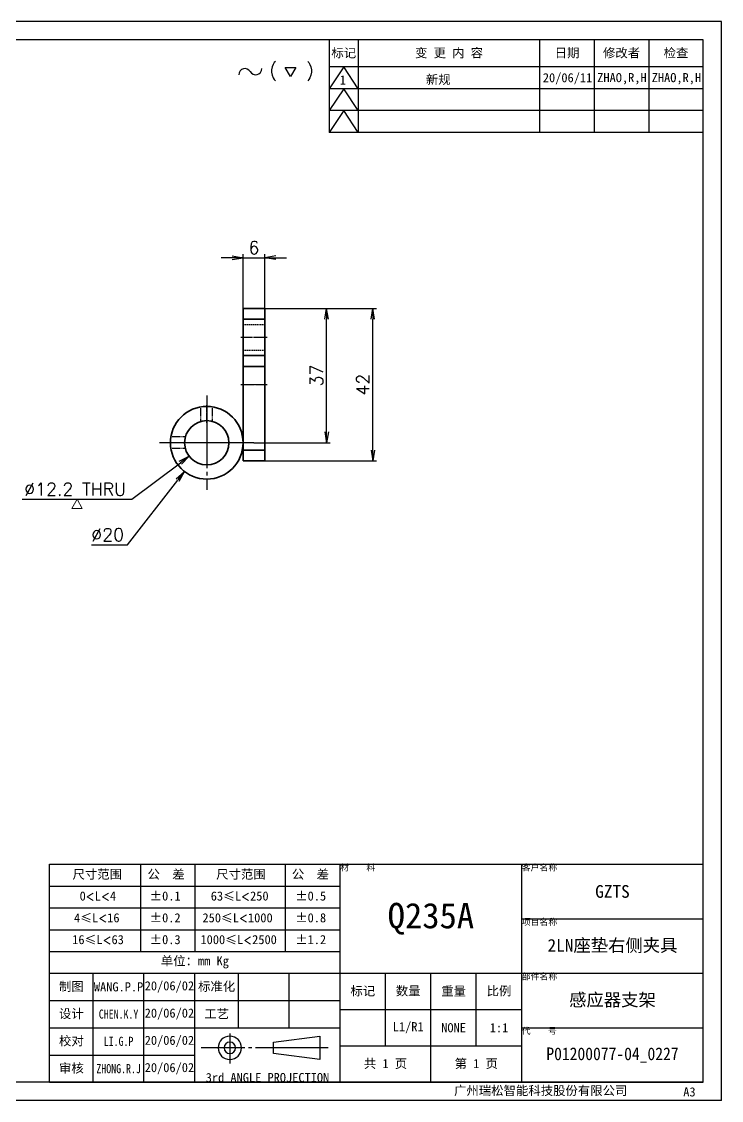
# Model space of a CAD drawing. Header units: millimetres. Extents: x 211185 to 278544, y -66649 to -45228.
# Drawn here: x 211412 to 211604.7, y -45757.1 to -45460.1 of the extents above; entities that cross this region are included whole.
import ezdxf

# ---------------------------------------------------------------- set-up
doc = ezdxf.new("R2010")
doc.units = ezdxf.units.MM
doc.linetypes.add('CENTER-HOKUTO', pattern=[23, 20, -1, 1, -1])
doc.linetypes.add('HIDDEN-HOKUTO', pattern=[3.8, 2.5, -1.3])
for name, color, linetype in [('AM_7', 2, 'CENTER-HOKUTO'), ('AM_HID', 1, 'HIDDEN-HOKUTO'), ('title_frame', 7, 'Continuous'), ('word_dim', 253, 'Continuous')]:
    doc.layers.add(name, color=color, linetype=linetype)
for name, color, linetype, lineweight in [('AM_VIS', 7, 'Continuous', 30), ('DIM', 3, 'Continuous', 20), ('SOLID LINE', 7, 'Continuous', 30)]:
    doc.layers.add(name, color=color, linetype=linetype, lineweight=lineweight)
doc.styles.get("Standard").update_dxf_attribs({"font": 'romans.shx', "bigfont": 'bigfont.shx'})
doc.dimstyles.new('RS 1-1', dxfattribs={"dimtxt": 3.5, "dimasz": 3, "dimexe": 1, "dimexo": 0, "dimgap": 1, "dimtad": 3, "dimzin": 9, "dimdsep": 46, "dimtxsty": 'Standard', "dimblk1": 'OPEN', "dimblk2": 'OPEN', "dimsah": 1, "dimcen": 0, "dimclrd": 256, "dimclre": 256, "dimclrt": 3, "dimadec": 0, "dimazin": 2, "dimtm": 1e-09, "dimtfac": 1, "dimtmove": 0, "dimatfit": 3, "dimfxl": 0, "dimtolj": 1, "dimarcsym": 0})
doc.dimstyles.new('RS 1-1$3', dxfattribs={"dimtxt": 3.5, "dimasz": 3, "dimexe": 1, "dimexo": 0, "dimgap": 1, "dimtad": 3, "dimtih": 1, "dimtoh": 1, "dimdsep": 46, "dimtxsty": 'Standard', "dimblk1": 'OPEN', "dimblk2": 'OPEN', "dimsah": 1, "dimcen": 0, "dimclrd": 256, "dimclre": 256, "dimclrt": 3, "dimazin": 2, "dimtm": 1e-09, "dimtfac": 1, "dimtofl": 0, "dimtmove": 0, "dimatfit": 3, "dimldrblk": 'OPEN', "dimfxl": 0, "dimtolj": 1, "dimlwd": 25, "dimlwe": 25, "dimarcsym": 0})

# ---------------------------------------------------------------- blocks, each defined once
blk = doc.blocks.new('shiage0')
at = {"layer": 'word_dim', "color": 3, "linetype": 'Continuous'}
for centre, start, end in [((1.69, 0), 30, 180), ((4.61, 1.69), 210, 0)]:
    blk.add_arc(centre, 1.69, start, end, dxfattribs=at)
blk = doc.blocks.new('12')
at = {"layer": 'title_frame', "color": 3, "linetype": 'Continuous'}
blk.add_lwpolyline([(20.46, 3.03), (19.01, 5.53), (21.9, 5.53)], close=True, dxfattribs=at)
blk.add_blockref('shiage0', (6.23, 3.56), dxfattribs=at)
blk.add_text('(   )', height=3.5, dxfattribs=at).set_placement((14.64, 3.08))
blk = doc.blocks.new('_Open')
at = {"color": 0, "lineweight": -2}
for p, q in [((-1, 0.167), (0, 0)), ((-1, -0.167), (0, 0)), ((0, 0), (-1, 0))]:
    blk.add_line(p, q, dxfattribs=at)
blk = doc.blocks.new('*D657')
at = {"layer": 'DEFPOINTS', "color": 0, "ltscale": 5, "transparency": 16777216}
for p in [(211479, -45525.07), (211473, -45539.02), (211479, -45539.02)]:
    blk.add_point(p, dxfattribs=at)
at = {"layer": 'word_dim', "lineweight": -2, "ltscale": 5, "transparency": 16777216}
for p, q in [((211473, -45539.02), (211473, -45524.07)), ((211479, -45539.02), (211479, -45524.07)), ((211470, -45525.07), (211467, -45525.07)), ((211473, -45525.07), (211479, -45525.07)), ((211482, -45525.07), (211485, -45525.07))]:
    blk.add_line(p, q, dxfattribs=at)
at = {"layer": 'word_dim', "lineweight": -2, "ltscale": 5, "transparency": 16777216, "xscale": 3, "yscale": 3, "zscale": 3}
blk.add_blockref('_Open', (211473, -45525.07), dxfattribs=at)
at = {"layer": 'word_dim', "lineweight": -2, "ltscale": 5, "transparency": 16777216, "xscale": 3, "yscale": 3, "zscale": 3, "rotation": 180}
blk.add_blockref('_Open', (211479, -45525.07), dxfattribs=at)
at = {"layer": 'word_dim', "color": 3, "ltscale": 5, "transparency": 16777216, "insert": (211476, -45522.32), "char_height": 3.5, "attachment_point": 5}
blk.add_mtext('\\A1;6', dxfattribs=at)
blk = doc.blocks.new('*D658')
at = {"layer": 'DEFPOINTS', "color": 0, "ltscale": 5, "transparency": 16777216}
for p in [(211479, -45539.02), (211496, -45539.02), (211476, -45576.02)]:
    blk.add_point(p, dxfattribs=at)
at = {"layer": 'word_dim', "lineweight": -2, "ltscale": 5, "transparency": 16777216}
for p, q in [((211479, -45539.02), (211497, -45539.02)), ((211496, -45573.02), (211496, -45542.02)), ((211476, -45576.02), (211497, -45576.02))]:
    blk.add_line(p, q, dxfattribs=at)
at = {"layer": 'word_dim', "lineweight": -2, "ltscale": 5, "transparency": 16777216, "xscale": 3, "yscale": 3, "zscale": 3}
for p, rotation in [((211496, -45539.02), 90), ((211496, -45576.02), 270)]:
    blk.add_blockref('_Open', p, dxfattribs=dict(at, rotation=rotation))
at = {"layer": 'word_dim', "color": 3, "ltscale": 5, "transparency": 16777216, "insert": (211493.25, -45557.52), "char_height": 3.5, "attachment_point": 5, "rotation": 90}
blk.add_mtext('\\A1;37', dxfattribs=at)
blk = doc.blocks.new('*D659')
at = {"layer": 'DEFPOINTS', "color": 0, "ltscale": 5, "transparency": 16777216}
for p in [(211467.87, -45572.34), (211458.14, -45579.69)]:
    blk.add_point(p, dxfattribs=at)
at = {"layer": 'word_dim', "lineweight": 25, "ltscale": 5, "transparency": 16777216}
for p, q in [((211442.42, -45591.57), (211455.74, -45581.5)), ((211412.15, -45591.57), (211442.42, -45591.57))]:
    blk.add_line(p, q, dxfattribs=at)
at = {"layer": 'word_dim', "lineweight": 25, "ltscale": 5, "transparency": 16777216, "xscale": 3, "yscale": 3, "zscale": 3, "rotation": 37.06889298078979}
blk.add_blockref('_Open', (211458.14, -45579.69), dxfattribs=at)
at = {"layer": 'word_dim', "color": 3, "ltscale": 5, "transparency": 16777216, "insert": (211426.78, -45588.82), "char_height": 3.5, "attachment_point": 5}
blk.add_mtext('\\A1;∅12.2{\\Fromans,bigfont|c134; THRU}', dxfattribs=at)
blk = doc.blocks.new('FINISHER_1')
at = {"layer": 'DIM'}
for p, q in [((0, 0), (-1.44, 2.5)), ((-1.44, 2.5), (1.44, 2.5)), ((1.44, 2.5), (0, 0))]:
    blk.add_line(p, q, dxfattribs=at)
blk = doc.blocks.new('*D660')
at = {"layer": 'DEFPOINTS', "color": 0, "ltscale": 5, "transparency": 16777216}
for p in [(211469.15, -45568.13), (211456.86, -45583.9)]:
    blk.add_point(p, dxfattribs=at)
at = {"layer": 'word_dim', "lineweight": 25, "ltscale": 5, "transparency": 16777216}
for p, q in [((211441.14, -45604.08), (211455.01, -45586.27)), ((211431.31, -45604.08), (211441.14, -45604.08))]:
    blk.add_line(p, q, dxfattribs=at)
at = {"layer": 'word_dim', "lineweight": 25, "ltscale": 5, "transparency": 16777216, "xscale": 3, "yscale": 3, "zscale": 3, "rotation": 52.08254261076427}
blk.add_blockref('_Open', (211456.86, -45583.9), dxfattribs=at)
at = {"layer": 'word_dim', "color": 3, "ltscale": 5, "transparency": 16777216, "insert": (211435.72, -45601.33), "char_height": 3.5, "attachment_point": 5}
blk.add_mtext('\\A1;∅20', dxfattribs=at)
blk = doc.blocks.new('*D663')
at = {"layer": 'DEFPOINTS', "color": 0, "ltscale": 5, "transparency": 16777216}
for p in [(211479, -45539.02), (211508.74, -45539.02), (211479, -45581.02)]:
    blk.add_point(p, dxfattribs=at)
at = {"layer": 'word_dim', "lineweight": -2, "ltscale": 5, "transparency": 16777216}
for p, q in [((211479, -45539.02), (211509.74, -45539.02)), ((211508.74, -45578.02), (211508.74, -45542.02)), ((211479, -45581.02), (211509.74, -45581.02))]:
    blk.add_line(p, q, dxfattribs=at)
at = {"layer": 'word_dim', "lineweight": -2, "ltscale": 5, "transparency": 16777216, "xscale": 3, "yscale": 3, "zscale": 3}
for p, rotation in [((211508.74, -45539.02), 90), ((211508.74, -45581.02), 270)]:
    blk.add_blockref('_Open', p, dxfattribs=dict(at, rotation=rotation))
at = {"layer": 'word_dim', "color": 3, "ltscale": 5, "transparency": 16777216, "insert": (211505.99, -45560.02), "char_height": 3.5, "attachment_point": 5, "rotation": 90}
blk.add_mtext('\\A1;42', dxfattribs=at)

msp = doc.modelspace()

# ---------------------------------------------------------------- linework, layer by layer
at = {"color": 7, "lineweight": 35, "ltscale": 0.075}
for p, q in [((211473.003, -45539.016), (211473.003, -45542.016)), ((211479.003, -45539.016), (211479.003, -45542.016)), ((211473.003, -45555.016), (211473.003, -45552.016)), ((211479.003, -45555.016), (211479.003, -45552.016)), ((211473.003, -45578.016), (211473.003, -45581.016)), ((211479.003, -45578.016), (211479.003, -45581.016))]:
    msp.add_line(p, q, dxfattribs=at)
at = {"color": 7, "lineweight": 35, "ltscale": 0.15}
for p, q in [((211473.003, -45539.016), (211479.003, -45539.016)), ((211473.003, -45542.016), (211479.003, -45542.016)), ((211473.003, -45552.016), (211479.003, -45552.016)), ((211473.003, -45555.016), (211479.003, -45555.016)), ((211479.003, -45578.016), (211473.003, -45578.016)), ((211479.003, -45581.016), (211473.003, -45581.016))]:
    msp.add_line(p, q, dxfattribs=at)
at = {"color": 7, "lineweight": 35, "ltscale": 0.25}
for p, q in [((211473.003, -45552.016), (211473.003, -45542.016)), ((211479.003, -45552.016), (211479.003, -45542.016))]:
    msp.add_line(p, q, dxfattribs=at)
at = {"color": 7, "lineweight": 35, "ltscale": 0.125}
for p, q in [((211473.003, -45560.016), (211473.003, -45555.016)), ((211479.003, -45560.016), (211479.003, -45555.016))]:
    msp.add_line(p, q, dxfattribs=at)
at = {"color": 7, "lineweight": 35, "ltscale": 0.399794}
msp.add_line((211473.003, -45576.008), (211473.003, -45560.016), dxfattribs=at)
at = {"color": 7, "lineweight": 13, "ltscale": 0.15}
msp.add_line((211473.003, -45560.016), (211479.003, -45560.016), dxfattribs=at)
at = {"color": 7, "lineweight": 35, "ltscale": 0.45}
msp.add_line((211479.003, -45578.016), (211479.003, -45560.016), dxfattribs=at)
at = {"color": 7, "lineweight": 35, "ltscale": 0.049794}
msp.add_line((211473.003, -45578.016), (211473.003, -45576.024), dxfattribs=at)
at = {"color": 7, "lineweight": 35}
for radius in [10, 6.1]:
    msp.add_circle((211463.003, -45576.016), radius, dxfattribs=at)
at = {"layer": 'AM_7', "ltscale": 0.180015}
msp.add_line((211479.603, -45547.016), (211472.402, -45547.016), dxfattribs=at)
at = {"layer": 'AM_7', "ltscale": 0.18}
msp.add_line((211472.403, -45560.016), (211479.603, -45560.016), dxfattribs=at)
at = {"layer": 'AM_7'}
for p, q in [((211463.003, -45563.016), (211463.003, -45589.016)), ((211476.003, -45576.016), (211450.003, -45576.016))]:
    msp.add_line(p, q, dxfattribs=at)
at = {"layer": 'AM_7', "ltscale": 0.122671}
msp.add_line((211463.003, -45570.544), (211463.003, -45565.637), dxfattribs=at)
at = {"layer": 'AM_7', "ltscale": 0.122686}
msp.add_line((211457.531, -45576.016), (211452.623, -45576.016), dxfattribs=at)
at = {"layer": 'AM_HID', "ltscale": 0.15}
for p, q in [((211473.003, -45542.016), (211479.003, -45542.016)), ((211479.003, -45543.516), (211473.003, -45543.516)), ((211473.003, -45550.516), (211479.003, -45550.516)), ((211473.003, -45578.016), (211479.003, -45578.016))]:
    msp.add_line(p, q, dxfattribs=at)
at = {"layer": 'AM_HID', "ltscale": 0.099677}
for p, q in [((211461.382, -45570.135), (211461.382, -45566.148)), ((211464.624, -45570.135), (211464.624, -45566.148)), ((211457.122, -45574.395), (211453.135, -45574.395)), ((211457.122, -45577.637), (211453.135, -45577.637))]:
    msp.add_line(p, q, dxfattribs=at)
at = {"layer": 'AM_HID', "ltscale": 0.000412463}
msp.add_line((211473.003, -45576.024), (211473.003, -45576.008), dxfattribs=at)
at = {"layer": 'AM_VIS', "linetype": 'Continuous'}
for p, q in [((211599.724, -45465.066), (211209.724, -45465.066)), ((211599.724, -45752.066), (211599.724, -45465.066)), ((211599.724, -45752.066), (211209.724, -45752.066))]:
    msp.add_line(p, q, dxfattribs=at)
at = {"layer": 'title_frame', "linetype": 'Continuous'}
for p, q in [((211496.724, -45465.066), (211496.724, -45490.566)), ((211504.724, -45465.066), (211504.724, -45490.566)), ((211554.724, -45490.566), (211554.724, -45465.066)), ((211569.724, -45465.066), (211569.724, -45490.566)), ((211584.724, -45465.066), (211584.724, -45490.566)), ((211599.724, -45490.566), (211599.724, -45465.066)), ((211599.724, -45472.566), (211496.724, -45472.566)), ((211500.724, -45472.566), (211496.724, -45478.566)), ((211504.724, -45478.566), (211500.724, -45472.566)), ((211599.724, -45478.566), (211496.724, -45478.566)), ((211500.724, -45478.566), (211496.724, -45484.566)), ((211504.724, -45484.566), (211500.724, -45478.566)), ((211599.724, -45484.566), (211496.724, -45484.566)), ((211500.724, -45484.566), (211496.724, -45490.566)), ((211504.724, -45490.566), (211500.724, -45484.566)), ((211599.724, -45490.566), (211496.724, -45490.566)), ((211419.724, -45692.066), (211599.724, -45692.066)), ((211419.724, -45752.066), (211419.724, -45692.066)), ((211444.724, -45692.066), (211444.724, -45716.066)), ((211459.724, -45692.066), (211459.724, -45716.066)), ((211484.724, -45716.066), (211484.724, -45692.066)), ((211499.724, -45752.066), (211499.724, -45692.066)), ((211549.724, -45752.066), (211549.724, -45692.066)), ((211599.724, -45752.066), (211599.724, -45692.066)), ((211419.724, -45698.066), (211499.724, -45698.066)), ((211419.724, -45704.066), (211499.724, -45704.066)), ((211549.724, -45707.066), (211599.724, -45707.066)), ((211419.724, -45710.066), (211499.724, -45710.066)), ((211419.724, -45716.066), (211499.724, -45716.066)), ((211419.724, -45722.066), (211599.724, -45722.066)), ((211431.724, -45752.066), (211431.724, -45722.066)), ((211445.724, -45752.066), (211445.724, -45722.066)), ((211459.724, -45752.066), (211459.724, -45722.066)), ((211471.724, -45737.066), (211471.724, -45722.066)), ((211485.724, -45737.066), (211485.724, -45722.066)), ((211512.224, -45742.066), (211512.224, -45722.066)), ((211524.724, -45752.066), (211524.724, -45722.066)), ((211537.224, -45742.066), (211537.224, -45722.066)), ((211419.724, -45729.566), (211499.724, -45729.566)), ((211499.724, -45732.066), (211549.724, -45732.066)), ((211419.724, -45737.066), (211499.724, -45737.066)), ((211549.724, -45737.066), (211599.724, -45737.066)), ((211499.724, -45742.066), (211549.724, -45742.066)), ((211419.724, -45744.566), (211459.724, -45744.566)), ((211419.724, -45752.066), (211599.724, -45752.066)), ((211419.724, -45752.066), (211599.724, -45752.066))]:
    msp.add_line(p, q, dxfattribs=at)
at = {"layer": 'title_frame', "color": 2, "linetype": 'CENTER-HOKUTO'}
for p, q in [((211469.358, -45738.647), (211469.358, -45746.916)), ((211496.464, -45742.583), (211461.456, -45742.583))]:
    msp.add_line(p, q, dxfattribs=at)
at = {"layer": 'title_frame', "color": 3, "linetype": 'Continuous'}
for p, q in [((211481.358, -45740.983), (211494.158, -45739.383)), ((211494.158, -45739.383), (211494.158, -45745.783)), ((211481.358, -45744.183), (211481.358, -45740.983)), ((211494.158, -45745.783), (211481.358, -45744.183))]:
    msp.add_line(p, q, dxfattribs=at)
for radius in [3.2, 1.6]:
    msp.add_arc((211469.358, -45742.583), radius, 0, 359.98938, dxfattribs=at)
at = {"layer": 'word_dim', "linetype": 'Continuous'}
for p, q in [((211604.724, -45460.066), (211184.724, -45460.066)), ((211604.724, -45757.066), (211604.724, -45460.066)), ((211604.724, -45757.066), (211184.724, -45757.066))]:
    msp.add_line(p, q, dxfattribs=at)

# ---------------------------------------------------------------- block references
at = {"layer": 'DIM', "ltscale": 5, "rotation": 180}
msp.add_blockref('FINISHER_1', (211427.283, -45591.567), dxfattribs=at)
at = {"layer": 'word_dim', "color": 3, "linetype": 'Continuous'}
msp.add_blockref('12', (211465.605, -45478.26), dxfattribs=at)

# ---------------------------------------------------------------- texts
at = {"layer": 'SOLID LINE', "ltscale": 0.5}
for s, insert, char_height, width, attachment_point in [('\\pt15;{\\fSimHei|b0|i0|c134|p2;\\C3;标记}', (211500.724, -45468.816), 2.5, 8, 5), ('\\pt15;{\\fSimHei|b0|i0|c134|p2;\\C3;变 更 内 容}', (211529.724, -45468.816), 2.5, 50, 5), ('\\pt15;{\\fSimHei|b0|i0|c134|p2;\\C3;日期}', (211562.224, -45468.816), 2.5, 15, 5), ('\\pt15;{\\fSimHei|b0|i0|c134|p2;\\C3;修改者}', (211577.224, -45468.816), 2.5, 15, 5), ('\\pt15;{\\fSimHei|b0|i0|c134|p2;\\C3;检查}', (211592.224, -45468.816), 2.5, 15, 5), ('\\pt15;{\\fSimHei|b0|i0|c134|p49;\\C3;1}', (211500.482, -45476.144), 2.5, 12.5, 5), ('\\pt15;{\\fSimHei|b0|i0|c134|p49;\\C3;新规}', (211526.763, -45476.144), 2.5, 19.3395, 5), ('\\pt15;{\\fSimHei|b0|i0|c134|p49;\\C3;20/06/11}', (211562.355, -45475.817), 2.5, 14, 5), ('\\pt15;{\\fSimHei|b0|i0|c134|p49;\\C3;ZHAO,R,H}', (211577.333, -45475.817), 2.5, 14, 5), ('\\pt15;{\\fSimHei|b0|i0|c134|p49;\\C3;ZHAO,R,H}', (211592.333, -45475.817), 2.5, 14, 5), ('\\pt15;{\\fSimHei|b0|i0|c134|p2;\\C3;尺寸范围}', (211426.044, -45693.537), 2.5, 45.30152, 1), ('\\pt15;{\\fSimHei|b0|i0|c134|p2;\\C3;公  差}', (211446.697, -45693.537), 2.5, 45.30152, 1), ('\\pt15;{\\fSimHei|b0|i0|c134|p2;\\C3;尺寸范围}', (211465.591, -45693.537), 2.5, 45.30152, 1), ('\\pt15;{\\fSimHei|b0|i0|c134|p2;\\C3;公  差}', (211486.43, -45693.537), 2.5, 45.30152, 1), ('{\\fSimHei|b0|i0|c134|p2;\\C3;材    料}', (211499.724, -45692.066), 1.75, 50, 1), ('\\pt10.5;{\\fSimHei|b0|i0|c134|p2;\\C3;客户名称}', (211549.724, -45692.066), 1.75, 50, 1), ('\\pt15;{\\fSimHei|b0|i0|c134|p2;\\C3;%%P0.1}', (211447.306, -45699.537), 2.5, 45.30152, 1), ('\\pt15;{\\fSimHei|b0|i0|c134|p2;\\C3;%%P0.5}', (211487.376, -45699.537), 2.5, 45.30152, 1), ('{\\fSimHei|b0|i0|c134|p2;\\C3;GZTS}', (211574.724, -45699.566), 3.5, 50, 5), ('\\pt15;{\\fSimHei|b0|i0|c134|p2;\\C3;0\\Fromans,bigfont|c134;\\H0.9583x;<\\fSimHei|b0|i0|c134|p2;\\H1.044x;L\\Fromans,bigfont|c134;\\H0.9583x;<\\fSimHei|b0|i0|c134|p2;\\H1.044x;4}', (211428.004, -45699.537), 2.5, 45.30152, 1), ('\\pt15;{\\fSimHei|b0|i0|c134|p2;\\C3;63\\H0.9583x;≤\\H1.044x;L\\Fromans,bigfont|c134;\\H0.9579x;<\\fSimHei|b0|i0|c134|p2;\\H1.044x;250}', (211464.107, -45699.537), 2.5, 45.30152, 1), ('\\pt15;{\\fSimHei|b0|i0|c134|p2;\\C3;%%P0.2}', (211447.306, -45705.537), 2.5, 45.30152, 1), ('\\pt15;{\\fSimHei|b0|i0|c134|p2;\\C3;%%P0.8}', (211487.376, -45705.537), 2.5, 45.30152, 1), ('\\pt42;{\\fSimHei|b0|i0|c134|p2;\\C3;Q235A}', (211524.724, -45707.066), 7, 50, 5), ('\\pt15;{\\fSimHei|b0|i0|c134|p2;\\C3;4\\H0.9583x;≤\\H1.043x;L\\Fromans,bigfont|c134;\\H0.9588x;<\\fSimHei|b0|i0|c134|p2;\\H1.043x;16}', (211426.47, -45705.537), 2.5, 45.30152, 1), ('\\pt15;{\\fSimHei|b0|i0|c134|p2;\\C3;250\\H0.9583x;≤\\H1.044x;L\\Fromans,bigfont|c134;\\H0.9579x;<\\fSimHei|b0|i0|c134|p2;\\H1.044x;1000}', (211461.825, -45705.537), 2.5, 45.30152, 1), ('\\pt10.5;{\\fSimHei|b0|i0|c134|p2;\\C3;项目名称}', (211549.724, -45707.066), 1.75, 50, 1), ('\\pt15;{\\fSimHei|b0|i0|c134|p2;\\C3;16\\H0.9583x;≤\\H1.044x;L\\Fromans,bigfont|c134;\\H0.9579x;<\\fSimHei|b0|i0|c134|p2;\\H1.044x;63}', (211425.955, -45711.537), 2.5, 45.30152, 1), ('\\pt15;{\\fSimHei|b0|i0|c134|p2;\\C3;%%P0.3}', (211447.306, -45711.537), 2.5, 45.30152, 1), ('\\pt15;{\\fSimHei|b0|i0|c134|p2;\\C3;%%P1.2}', (211487.376, -45711.537), 2.5, 45.30152, 1), ('{\\fSimSun|b1|i0|c134|p2;\\C3;2LN座垫右侧夹具}', (211574.724, -45714.566), 3.5, 50, 5), ('\\pt15;{\\fSimHei|b0|i0|c134|p2;\\C3;单位：mm Kg}', (211459.724, -45719.066), 2.5, 80, 5), ('\\pt10.5;{\\fSimHei|b0|i0|c134|p2;\\C3;部件名称}', (211549.724, -45722.066), 1.75, 50, 1), ('\\pt15;{\\fSimHei|b0|i0|c134|p2;\\C3;制图}', (211425.724, -45725.816), 2.5, 12, 5), ('{\\fSimHei|b0|i0|c134|p2;\\C3;WANG.P.P}', (211438.724, -45725.816), 2.5, 14, 5), ('\\pt15;{\\fSimHei|b0|i0|c134|p2;\\C3;20/06/02}', (211452.724, -45725.816), 2.5, 14, 5), ('\\pt15;{\\fSimHei|b0|i0|c134|p2;\\C3;标准化}', (211465.724, -45725.816), 2.5, 12, 5), ('\\pt15;{\\fSimHei|b0|i0|c134|p2;\\C3;标记}', (211505.974, -45727.066), 2.5, 12.5, 5), ('\\pt15;{\\fSimHei|b0|i0|c134|p2;\\C3;数量}', (211518.474, -45727.066), 2.5, 12.5, 5), ('\\pt15;{\\fSimHei|b0|i0|c134|p2;\\C3;重量}', (211530.974, -45727.066), 2.5, 12.5, 5), ('\\pt15;{\\fSimHei|b0|i0|c134|p2;\\C3;比例}', (211543.474, -45727.066), 2.5, 12.5, 5), ('{\\fSimHei|b0|i0|c134|p2;\\C3;感应器支架}', (211574.724, -45729.566), 3.5, 50, 5), ('\\pt15;{\\fSimHei|b0|i0|c134|p2;\\C3;设计}', (211425.724, -45733.316), 2.5, 12, 5), ('{\\fSimHei|b0|i0|c134|p2;\\W0.8;\\C3;CHEN.K.Y}', (211438.724, -45733.316), 2.5, 14, 5), ('\\pt15;{\\fSimHei|b0|i0|c134|p2;\\C3;20/06/02}', (211452.724, -45733.316), 2.5, 14, 5), ('\\pt15;{\\fSimHei|b0|i0|c134|p2;\\C3;工艺}', (211465.724, -45733.316), 2.5, 12, 5), ('\\pt15;{\\fSimHei|b0|i0|c134|p2;\\C3;L1/R1}', (211518.474, -45737.066), 2.5, 12.5, 5), ('\\pt15;{\\fSimHei|b0|i0|c134|p2;\\C3;NONE}', (211530.974, -45737.066), 2.5, 12.5, 5), ('\\pt15;{\\fSimHei|b0|i0|c134|p2;\\C3;1:1}', (211543.474, -45737.066), 2.5, 12.5, 5), ('\\pt10.5;{\\fSimHei|b0|i0|c134|p2;\\C3;代    号}', (211549.724, -45737.066), 1.75, 50, 1), ('\\pt15;{\\fSimHei|b0|i0|c134|p2;\\C3;校对}', (211425.724, -45740.816), 2.5, 12, 5), ('{\\fSimHei|b0|i0|c134|p2;\\W0.8;\\C3;LI.G.P}', (211438.724, -45740.816), 2.5, 14, 5), ('\\pt15;{\\fSimHei|b0|i0|c134|p2;\\C3;20/06/02}', (211452.724, -45740.816), 2.5, 14, 5), ('{\\fSimHei|b0|i0|c134|p2;\\W0.9;\\C3;P01200077-04_0227}', (211574.724, -45744.566), 3.5, 50, 5), ('\\pt15;{\\fSimHei|b0|i0|c134|p2;\\C3;审核}', (211425.724, -45748.316), 2.5, 12, 5), ('\\pt15;{\\fSimHei|b0|i0|c134|p2;\\C3;20/06/02}', (211452.724, -45748.316), 2.5, 14, 5), ('\\pt15;{\\fSimHei|b0|i0|c134|p2;\\C3;共 1 页}', (211512.224, -45747.066), 2.5, 25, 5), ('\\pt15;{\\fSimHei|b0|i0|c134|p2;\\C3;第 1 页}', (211537.224, -45747.066), 2.5, 25, 5), ('{\\fSimHei|b0|i0|c134|p2;\\W0.8;\\C3;ZHONG.R.J}', (211438.737, -45748.34), 2.5, 14, 5), ('{\\fSimHei|b0|i0|c134|p2;\\C3;3rd ANGLE PROJECTION}', (211479.724, -45752.066), 2.5, 40, 8), ('\\pt15;{\\fSimHei|b0|i0|c134|p2;\\C3;广州瑞松智能科技股份有限公司}', (211531.092, -45753.101), 2.5, 78.56181, 1), ('\\pt15;{\\fSimHei|b0|i0|c134|p2;\\C3;A3}', (211594.212, -45753.463), 2.5, 78.56181, 1)]:
    msp.add_mtext(s, dxfattribs=dict(at, insert=insert, char_height=char_height, width=width, attachment_point=attachment_point))
at = {"layer": 'SOLID LINE', "ltscale": 0.5, "insert": (211461.276, -45711.537), "char_height": 2.5, "width": 45.30152, "attachment_point": 1, "line_spacing_factor": 0.72}
msp.add_mtext('\\pt15;{\\fSimHei|b0|i0|c134|p2;\\C3;1000\\H0.9583x;≤\\H1.044x;L\\Fromans,bigfont|c134;\\H0.9579x;<\\fSimHei|b0|i0|c134|p2;\\H1.044x;2500}', dxfattribs=at)

# ---------------------------------------------------------------- dimensions: what is measured, and where the dimension line sits
at = {"layer": 'word_dim', "ltscale": 5}
dim = msp.add_linear_dim(base=(211479.003, -45525.069), p1=(211473.003, -45539.016), p2=(211479.003, -45539.016), dimstyle='RS 1-1', dxfattribs=at)
dim.commit()
dim.dimension.update_dxf_attribs({"geometry": '*D657', "text_midpoint": (211476.003, -45522.319)})
for base, p1, picture, middle in [((211495.998, -45539.016), (211476.003, -45576.016), '*D658', (211493.248, -45557.516)), ((211508.741, -45539.016), (211479.003, -45581.016), '*D663', (211505.991, -45560.016))]:
    dim = msp.add_linear_dim(base=base, p1=p1, p2=(211479.003, -45539.016), angle=90, dimstyle='RS 1-1', dxfattribs=at)
    dim.commit()
    dim.dimension.update_dxf_attribs({"geometry": picture, "text_midpoint": middle})
dim = msp.add_diameter_dim_2p(p1=(211469.148, -45568.127), p2=(211456.857, -45583.905), dimstyle='RS 1-1$3', dxfattribs=at)
dim.commit()
dim.dimension.update_dxf_attribs({"geometry": '*D660', "text_midpoint": (211435.725, -45604.08), "dimtype": 163})
dim = msp.add_diameter_dim_2p(p1=(211467.87, -45572.339), p2=(211458.135, -45579.693), text='<>{\\Fromans,bigfont|c134; THRU}', dimstyle='RS 1-1$3', dxfattribs=at)
dim.commit()
dim.dimension.update_dxf_attribs({"geometry": '*D659', "text_midpoint": (211426.783, -45591.567), "dimtype": 163})

doc.saveas('drawing.dxf')
